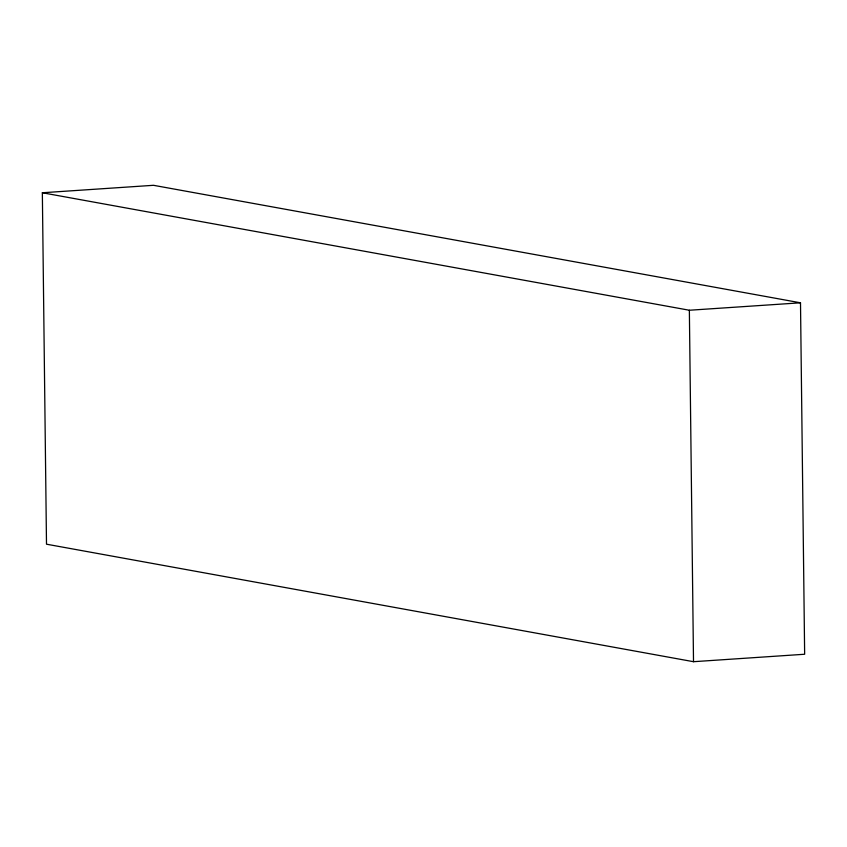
<?xml version="1.0" encoding="UTF-8"?>
<svg xmlns="http://www.w3.org/2000/svg" width="847" height="847" viewBox="0 0 847 847"><rect width="100%" height="100%" fill="white"/><g stroke="black" fill="none" stroke-linecap="round" stroke-linejoin="round"><path stroke-width="1.27" d="M42.35 192.756L153.487 185.302L800.5 302.803L804.65 654.244L693.513 661.698L46.5 544.197L42.35 192.756L689.363 310.246L800.5 302.803M689.363 310.246L693.513 661.698"/></g></svg>
